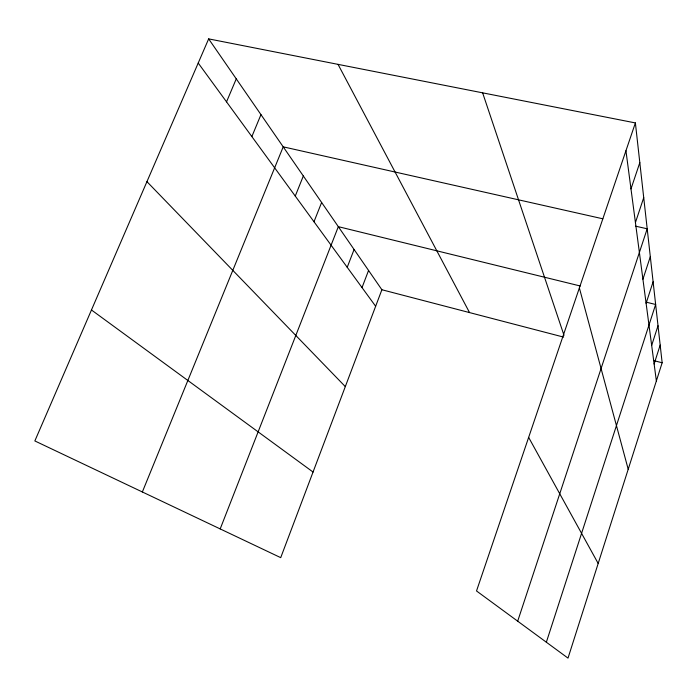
<?xml version="1.0" encoding="UTF-8"?>
<svg xmlns="http://www.w3.org/2000/svg" width="697" height="697" viewBox="0 0 697 697"><rect width="100%" height="100%" fill="white"/><g stroke="black" fill="none" stroke-linecap="round" stroke-linejoin="round"><path stroke-width="1.05" d="M635.385 122.925L662.15 362.78L568.011 658.116L476.521 590.96L635.385 122.925L208.656 38.884L34.85 440.94L280.717 557.652L381.886 289.743L208.656 38.884M651.669 345.433L658.012 325.726M654.126 363.982L660.172 345.076M546.352 642.216L655.642 304.476L646.241 302.176M646.102 303.3L653.115 281.771M642.922 279.227L650.31 256.67M517.688 621.175L647.199 228.79L635.586 226.177M635.429 222.57L643.723 197.643M630.985 188.913L639.82 162.61M362.022 287.591L368.565 270.445M347.219 267.308L354.093 249.491M220.191 528.918L338.333 226.664L580.287 285.997M313.99 221.751L321.631 202.47M295.258 196.075L303.334 175.975M142.354 491.969L283.209 146.84L602.844 218.806M251.861 136.577L260.966 114.63M226.534 101.858L236.266 78.857M381.886 289.743L563.646 337.113M653.742 360.593L662.15 362.78M91.464 309.982L313.049 472.035M146.936 181.656L345.311 386.608M198.218 63.044L375.648 306.271M528.648 437.394L598.183 563.464M338.036 64.359L469.543 312.587M482.629 92.84L564.012 335.344M579.373 287.957L628.206 469.273M625.941 150.761L656.365 380.928"/></g></svg>
